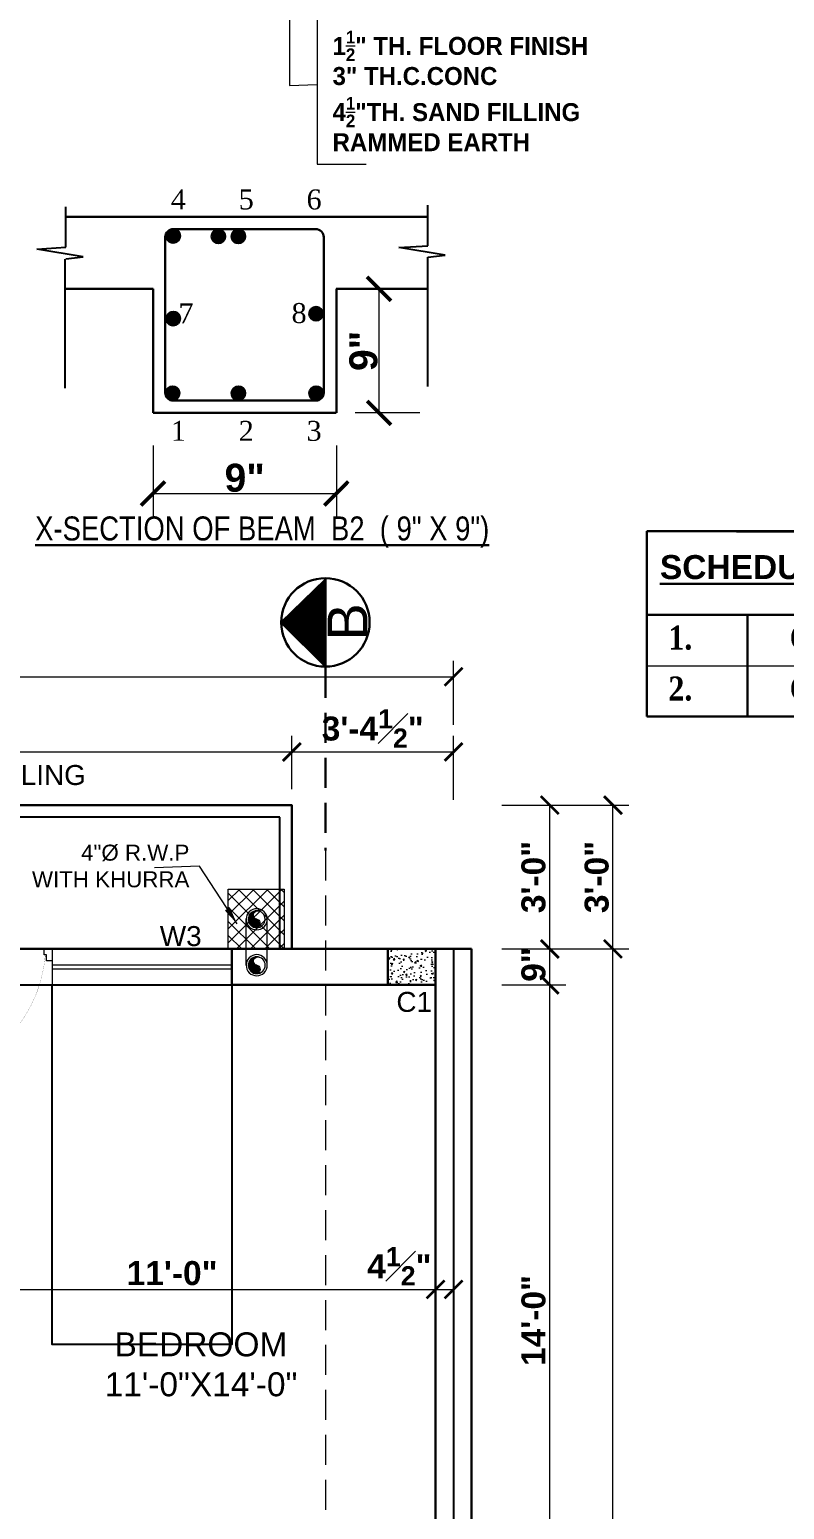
# Model space of a CAD drawing. Header units: feet. Extents: x 12125 to 16886, y -11859 to -10215.
# Drawn here: x 14017.6 to 14206.6, y -11075.2 to -10704.8 of the extents above; entities that cross this region are included whole.
import ezdxf

# ---------------------------------------------------------------- set-up
doc = ezdxf.new("R2010")
doc.units = ezdxf.units.FT
doc.header["$MEASUREMENT"] = 0
doc.header["$PDMODE"] = 2
for name, pattern in [('ACAD_ISO04W100', [30, 24, -3, 0, -3]), ('CENTER2', [1.125, 0.75, -0.125, 0.125, -0.125]), ('DASHED', [0.75, 0.5, -0.25]), ('DASHED2', [0.375, 0.25, -0.125]), ('HIDDEN2', [0.1875, 0.125, -0.0625])]:
    doc.linetypes.add(name, pattern=pattern)
doc.layers.get('0').update_dxf_attribs({"lineweight": 30})
for name, color, linetype in [('0 PL WASTE PIPE', 5, 'Continuous'), ('BLK_1_FLR_1_CHAJJA', 7, 'Continuous'), ('BLK_1_FLR_1_ROOM_2_LIGHT_VENTILATION_2', 7, 'Continuous')]:
    doc.layers.add(name, color=color, linetype=linetype)
doc.layers.add('BLK_1_FLR_1_BLT_UP_AREA', color=25, linetype='Continuous', true_color=0x995f4c, plot=False)
doc.layers.add('BLK_1_FLR_1_REGULAR_ROOM_2', color=1, linetype='Continuous', plot=False)
for name, color, linetype, lineweight in [('center line', 253, 'ACAD_ISO04W100', 5), ('DIM 01', 7, 'Continuous', 9), ('DOOR', 32, 'Continuous', 13), ('DOTTED', 15, 'DASHED', 18), ('HATCH', 9, 'Continuous', 20), ('JOINERY TEXT', 193, 'Continuous', 0), ('PROJECTION', 1, 'DASHED2', 25), ('R.W.P', 7, 'Continuous', 18), ('RAILING', 210, 'Continuous', 25), ('STEEL', 10, 'Continuous', 30), ('TEXT', 7, 'Continuous', 30), ('WALL', 10, 'Continuous', 30), ('WINDOW', 150, 'Continuous', 20)]:
    doc.layers.add(name, color=color, linetype=linetype, lineweight=lineweight)
doc.styles.add('AR. TEXT 01', font='arialbd.ttf')
doc.styles.add('DIM TEXT', font='GOTHIC.TTF', dxfattribs={"height": 5})
doc.styles.get("Standard").update_dxf_attribs({"font": 'ARIALN.TTF'})
doc.styles.add('TEX02', font='GARA.TTF')
doc.dimstyles.new('DIM 50', dxfattribs={"dimtxt": 6, "dimasz": 3, "dimexe": 6, "dimexo": 4, "dimgap": 0.3125, "dimtad": 1, "dimzin": 3, "dimdsep": 46, "dimlunit": 4, "dimtxsty": 'AR. TEXT 01', "dimblk": 'DOT', "dimcen": 0.09, "dimclrd": 256, "dimclre": 256, "dimclrt": 256, "dimazin": 0, "dimtfac": 0.8, "dimtofl": 0, "dimtmove": 1, "dimatfit": 3, "dimfxl": 6, "dimfxlon": 1, "dimfrac": 1, "dimtolj": 1, "dimtzin": 0, "dimlwd": -1, "dimlwe": -1, "dimarcsym": 1})

# ---------------------------------------------------------------- blocks, each defined once
blk = doc.blocks.new('D4')
at = {"const_width": 1.11851519999287}
blk.add_lwpolyline([(-48.39999999734573, 1142.144000003223, 0.38341128429114), (-1083.385599992936, 51.76962119228118, 0.4142135623731)], format="xyb", dxfattribs=at)
for points in [[(-99.99999999417923, 1150.954666669233), (-48.39999999734573, 1150.954666669233), (-48.39999999734573, 1133.333333337214), (0, 1133.333333337214), (0, 1200), (-99.99999999417923, 1200), (-99.99999999417923, 1150.954666669233)], [(-99.99999999417923, 49.04533333076688), (-48.39999999734573, 49.04533333076688), (-48.39999999734573, 66.66666666278616), (0, 66.66666666278616), (0, 0), (-99.99999999417923, 0), (-99.99999999417923, 49.04533333076688)]]:
    blk.add_lwpolyline(points)
blk.add_lwpolyline([(-1083.385599992936, 51.76962119228118), (-58.07999999960884, 51.76962119228118), (-58.07999999960884, 67.47881549099111), (-1083.385599992936, 67.47881549099111)], dxfattribs=at)
blk = doc.blocks.new('ERFE')
at = {"layer": 'HATCH', "ltscale": 10}
h = blk.add_hatch(dxfattribs=at)
h.set_pattern_fill('ANSI31', color=256, angle=-180, style=0)
h.set_pattern_definition([(135, (107445.1191399316, -39098.66876155638), (0.0883883476483184, 0.0883883476483185), [])])
h.paths.add_polyline_path([(80608.22809897782, -78750.92982252117), (80619.29687633963, -78739.86104515937), (80619.29687633963, -78761.99859988294)])
at = {"layer": 'WALL', "color": 3, "ltscale": 15}
for p, q in [((80608.22809897782, -78750.60713404151), (80619.29687633963, -78739.86104515937)), ((80619.29687633963, -78761.99859988294), (80619.29687633963, -78739.86104515937)), ((80608.22809897782, -78750.60713404151), (80619.29687633963, -78761.67591140329))]:
    blk.add_line(p, q, dxfattribs=at)
at = {"layer": 'WALL', "color": 3, "linetype": 'DASHED', "ltscale": 15}
blk.add_line((80619.29687633963, -78761.99859988294), (80619.29687633963, -78807.71996937633), dxfattribs=at)
at = {"layer": 'WALL', "color": 3, "linetype": 'DASHED', "lineweight": 20, "ltscale": 15}
blk.add_line((80619.29687633963, -78807.71996937633), (80619.29687633963, -79458.93725213372), dxfattribs=at)
at = {"layer": 'WALL', "color": 3, "ltscale": 15}
blk.add_circle((80619.29687633963, -78750.60713404151), 11.06877736179012, dxfattribs=at)
at = {"layer": 'TEXT', "insert": (80629.83272487675, -78750.46868058355), "char_height": 10, "width": 27.26902642550526, "attachment_point": 8, "rotation": 90.00000000000001, "style": 'TEX02'}
blk.add_mtext('\\A1;{\\fArial|b0|i0|c0|p34;B}', dxfattribs=at)
blk = doc.blocks.new('_ArchTick')
at = {"color": 0, "linetype": 'ByBlock', "const_width": 0.15}
blk.add_lwpolyline([(-0.5, -0.5), (0.5, 0.5)], dxfattribs=at)
blk = doc.blocks.new('*D58')
at = {"layer": 'Defpoints', "color": 0, "transparency": 16777216}
for p in [(14083.27765535156, -10885.64261283693), (14083.27765535156, -10898.95311382735), (13813.27765535156, -10926.11530041107)]:
    blk.add_point(p, dxfattribs=at)
at = {"layer": 'DIM 01', "transparency": 16777216}
for p, q in [((13813.27765535156, -10897.64261283693), (13813.27765535156, -10881.64261283693)), ((14083.27765535156, -10894.95311382735), (14083.27765535156, -10881.64261283693)), ((13813.27765535156, -10885.64261283693), (14083.27765535156, -10885.64261283693))]:
    blk.add_line(p, q, dxfattribs=at)
at = {"layer": 'DIM 01', "transparency": 16777216, "xscale": 4.5, "yscale": 4.5, "zscale": 4.5, "rotation": 180}
blk.add_blockref('_ArchTick', (13813.27765535156, -10885.64261283693), dxfattribs=at)
at = {"layer": 'DIM 01', "transparency": 16777216, "xscale": 4.5, "yscale": 4.5, "zscale": 4.5}
blk.add_blockref('_ArchTick', (14083.27765535156, -10885.64261283693), dxfattribs=at)
at = {"layer": 'DIM 01', "transparency": 16777216, "insert": (13948.27765535156, -10881.58261283693), "char_height": 6, "attachment_point": 5, "style": 'AR. TEXT 01'}
blk.add_mtext('\\A1;22\'-6"', dxfattribs=at)
blk = doc.blocks.new('*D59')
at = {"layer": 'Defpoints', "color": 0, "transparency": 16777216}
for p in [(14123.77765535156, -10885.64261283693), (14083.27765535156, -10898.95311382735), (14123.77765535156, -10940.43529436594)]:
    blk.add_point(p, dxfattribs=at)
at = {"layer": 'DIM 01', "transparency": 16777216}
for p, q in [((14083.27765535156, -10894.95311382735), (14083.27765535156, -10881.64261283693)), ((14123.77765535156, -10897.64261283693), (14123.77765535156, -10881.64261283693)), ((14083.27765535156, -10885.64261283693), (14123.77765535156, -10885.64261283693))]:
    blk.add_line(p, q, dxfattribs=at)
at = {"layer": 'DIM 01', "transparency": 16777216, "xscale": 4.5, "yscale": 4.5, "zscale": 4.5, "rotation": 180}
blk.add_blockref('_ArchTick', (14083.27765535156, -10885.64261283693), dxfattribs=at)
at = {"layer": 'DIM 01', "transparency": 16777216, "xscale": 4.5, "yscale": 4.5, "zscale": 4.5}
blk.add_blockref('_ArchTick', (14123.77765535156, -10885.64261283693), dxfattribs=at)
at = {"layer": 'DIM 01', "transparency": 16777216, "insert": (14103.52765535156, -10879.77721283693), "char_height": 6, "attachment_point": 5, "style": 'AR. TEXT 01'}
blk.add_mtext('\\A1;3\'-4{\\H0.800000x;\\S1#2;}"', dxfattribs=at)
blk = doc.blocks.new('*D60')
at = {"layer": 'Defpoints', "color": 0, "transparency": 16777216}
for p in [(14123.77765535156, -10866.82605982463), (13856.77765535154, -10877.99265666711), (14123.77765535156, -10999.73208060681)]:
    blk.add_point(p, dxfattribs=at)
at = {"layer": 'DIM 01', "transparency": 16777216}
for p, q in [((13856.77765535154, -10873.99265666711), (13856.77765535154, -10862.82605982463)), ((14123.77765535156, -10878.82605982463), (14123.77765535156, -10862.82605982463)), ((13856.77765535154, -10866.82605982463), (14123.77765535156, -10866.82605982463))]:
    blk.add_line(p, q, dxfattribs=at)
at = {"layer": 'DIM 01', "transparency": 16777216, "xscale": 4.5, "yscale": 4.5, "zscale": 4.5, "rotation": 180}
blk.add_blockref('_ArchTick', (13856.77765535154, -10866.82605982463), dxfattribs=at)
at = {"layer": 'DIM 01', "transparency": 16777216, "xscale": 4.5, "yscale": 4.5, "zscale": 4.5}
blk.add_blockref('_ArchTick', (14123.77765535156, -10866.82605982463), dxfattribs=at)
at = {"layer": 'DIM 01', "transparency": 16777216, "insert": (13990.27765535155, -10862.76605982463), "char_height": 6, "attachment_point": 5, "style": 'AR. TEXT 01'}
blk.add_mtext('\\A1;22\'-3"', dxfattribs=at)
blk = doc.blocks.new('*D74')
at = {"layer": 'Defpoints', "color": 0, "transparency": 16777216}
for p in [(13987.27765535154, -11020.1826573051), (14119.27765535157, -11020.1826573051), (14119.27765535157, -11020.18265730511)]:
    blk.add_point(p, dxfattribs=at)
at = {"layer": 'DIM 01', "transparency": 16777216}
for p, q in [((13987.27765535154, -11016.1826573051), (13987.27765535154, -11016.18265730511)), ((14119.27765535157, -11016.1826573051), (14119.27765535157, -11016.18265730511)), ((13987.27765535154, -11020.18265730511), (14119.27765535157, -11020.18265730511))]:
    blk.add_line(p, q, dxfattribs=at)
at = {"layer": 'DIM 01', "transparency": 16777216, "xscale": 4.5, "yscale": 4.5, "zscale": 4.5, "rotation": 180}
blk.add_blockref('_ArchTick', (13987.27765535154, -11020.18265730511), dxfattribs=at)
at = {"layer": 'DIM 01', "transparency": 16777216, "xscale": 4.5, "yscale": 4.5, "zscale": 4.5}
blk.add_blockref('_ArchTick', (14119.27765535157, -11020.18265730511), dxfattribs=at)
at = {"layer": 'DIM 01', "transparency": 16777216, "insert": (14053.27765535156, -11016.12265730512), "char_height": 6, "attachment_point": 5, "style": 'AR. TEXT 01'}
blk.add_mtext('\\A1;11\'-0"', dxfattribs=at)
blk = doc.blocks.new('*D75')
at = {"layer": 'Defpoints', "color": 0, "transparency": 16777216}
for p in [(14123.77765535156, -11015.32968762595), (14119.27765535157, -11020.1826573051), (14123.77765535156, -11020.18265730511)]:
    blk.add_point(p, dxfattribs=at)
at = {"layer": 'DIM 01', "transparency": 16777216}
for p, q in [((14119.27765535157, -11016.1826573051), (14119.27765535157, -11016.18265730511)), ((14119.27765535157, -11020.18265730511), (14123.77765535156, -11020.18265730511)), ((14123.77765535156, -11019.32968762595), (14123.77765535156, -11024.18265730511))]:
    blk.add_line(p, q, dxfattribs=at)
at = {"layer": 'DIM 01', "transparency": 16777216, "xscale": 4.5, "yscale": 4.5, "zscale": 4.5, "rotation": 180}
blk.add_blockref('_ArchTick', (14119.27765535157, -11020.18265730511), dxfattribs=at)
at = {"layer": 'DIM 01', "transparency": 16777216, "xscale": 4.5, "yscale": 4.5, "zscale": 4.5}
blk.add_blockref('_ArchTick', (14123.77765535156, -11020.18265730511), dxfattribs=at)
at = {"layer": 'DIM 01', "transparency": 16777216, "insert": (14110.18944701424, -11014.36825730512), "char_height": 6, "attachment_point": 5, "style": 'AR. TEXT 01'}
blk.add_mtext('\\A1;4{\\H0.800000x;\\S1#2;}"', dxfattribs=at)
blk = doc.blocks.new('*D143')
at = {"layer": 'Defpoints', "color": 0, "transparency": 16777216}
for p in [(14109.13294655812, -10943.95311382775), (14147.86980610652, -10943.95311382775), (14119.27765535157, -11111.95311382744)]:
    blk.add_point(p, dxfattribs=at)
at = {"layer": 'DIM 01', "transparency": 16777216}
for p, q in [((14135.86980610652, -10943.95311382775), (14151.86980610652, -10943.95311382775)), ((14147.86980610652, -11111.95311382744), (14147.86980610652, -10943.95311382775)), ((14135.86980610652, -11111.95311382744), (14151.86980610652, -11111.95311382744))]:
    blk.add_line(p, q, dxfattribs=at)
at = {"layer": 'DIM 01', "transparency": 16777216, "xscale": 4.5, "yscale": 4.5, "zscale": 4.5}
for p, rotation in [((14147.86980610652, -10943.95311382775), 90), ((14147.86980610652, -11111.95311382744), 270)]:
    blk.add_blockref('_ArchTick', p, dxfattribs=dict(at, rotation=rotation))
at = {"layer": 'DIM 01', "transparency": 16777216, "insert": (14143.80980610652, -11027.9531138276), "char_height": 6, "attachment_point": 5, "rotation": 90, "style": 'AR. TEXT 01'}
blk.add_mtext('\\A1;14\'-0"', dxfattribs=at)
blk = doc.blocks.new('*D144')
at = {"layer": 'Defpoints', "color": 0, "transparency": 16777216}
for p in [(14109.39924242212, -10934.95311382775), (14147.86980610664, -10934.95311382775), (14109.13294655812, -10943.95311382775)]:
    blk.add_point(p, dxfattribs=at)
at = {"layer": 'DIM 01', "transparency": 16777216}
for p, q in [((14135.86980610664, -10934.95311382775), (14151.86980610664, -10934.95311382775)), ((14147.86980610664, -10943.95311382775), (14147.86980610664, -10934.95311382775)), ((14135.86980610664, -10943.95311382775), (14151.86980610664, -10943.95311382775))]:
    blk.add_line(p, q, dxfattribs=at)
at = {"layer": 'DIM 01', "transparency": 16777216, "xscale": 4.5, "yscale": 4.5, "zscale": 4.5}
for p, rotation in [((14147.86980610664, -10934.95311382775), 90), ((14147.86980610664, -10943.95311382775), 270)]:
    blk.add_blockref('_ArchTick', p, dxfattribs=dict(at, rotation=rotation))
at = {"layer": 'DIM 01', "transparency": 16777216, "insert": (14143.80380610641, -10938.85195263536), "char_height": 6, "attachment_point": 5, "rotation": 90, "style": 'AR. TEXT 01'}
blk.add_mtext('\\A1;9"', dxfattribs=at)
blk = doc.blocks.new('*D145')
at = {"layer": 'Defpoints', "color": 0, "transparency": 16777216}
for p in [(14083.27765535156, -10898.95311382736), (14147.8698061067, -10898.95311382736), (14109.39924242212, -10934.95311382775)]:
    blk.add_point(p, dxfattribs=at)
at = {"layer": 'DIM 01', "transparency": 16777216}
for p, q in [((14135.8698061067, -10898.95311382736), (14151.8698061067, -10898.95311382736)), ((14147.8698061067, -10934.95311382775), (14147.8698061067, -10898.95311382736)), ((14135.8698061067, -10934.95311382775), (14151.8698061067, -10934.95311382775))]:
    blk.add_line(p, q, dxfattribs=at)
at = {"layer": 'DIM 01', "transparency": 16777216, "xscale": 4.5, "yscale": 4.5, "zscale": 4.5}
for p, rotation in [((14147.8698061067, -10898.95311382736), 90), ((14147.8698061067, -10934.95311382775), 270)]:
    blk.add_blockref('_ArchTick', p, dxfattribs=dict(at, rotation=rotation))
at = {"layer": 'DIM 01', "transparency": 16777216, "insert": (14143.8098061067, -10916.95311382756), "char_height": 6, "attachment_point": 5, "rotation": 90, "style": 'AR. TEXT 01'}
blk.add_mtext('\\A1;3\'-0"', dxfattribs=at)
blk = doc.blocks.new('*D146')
at = {"layer": 'Defpoints', "color": 0, "transparency": 16777216}
for p in [(14111.49684385872, -10934.95311382776), (14163.70377904877, -10934.95311382776), (14119.27765535156, -11540.95311382738)]:
    blk.add_point(p, dxfattribs=at)
at = {"layer": 'DIM 01', "transparency": 16777216}
for p, q in [((14151.70377904877, -10934.95311382776), (14167.70377904877, -10934.95311382776)), ((14163.70377904877, -11540.95311382738), (14163.70377904877, -10934.95311382776)), ((14151.70377904877, -11540.95311382738), (14167.70377904877, -11540.95311382738))]:
    blk.add_line(p, q, dxfattribs=at)
at = {"layer": 'DIM 01', "transparency": 16777216, "xscale": 4.5, "yscale": 4.5, "zscale": 4.5}
for p, rotation in [((14163.70377904877, -10934.95311382776), 90), ((14163.70377904877, -11540.95311382738), 270)]:
    blk.add_blockref('_ArchTick', p, dxfattribs=dict(at, rotation=rotation))
at = {"layer": 'DIM 01', "transparency": 16777216, "insert": (14159.64377904877, -11237.95311382757), "char_height": 6, "attachment_point": 5, "rotation": 90, "style": 'AR. TEXT 01'}
blk.add_mtext('\\A1;50\'-6"', dxfattribs=at)
blk = doc.blocks.new('*D148')
at = {"layer": 'Defpoints', "color": 0, "transparency": 16777216}
for p in [(14099.11162829468, -10898.95311382737), (14163.70377904955, -10898.95311382737), (14127.33081680184, -10934.95311382776)]:
    blk.add_point(p, dxfattribs=at)
at = {"layer": 'DIM 01', "transparency": 16777216}
for p, q in [((14151.70377904955, -10898.95311382737), (14167.70377904955, -10898.95311382737)), ((14163.70377904955, -10934.95311382776), (14163.70377904955, -10898.95311382737)), ((14151.70377904955, -10934.95311382776), (14167.70377904955, -10934.95311382776))]:
    blk.add_line(p, q, dxfattribs=at)
at = {"layer": 'DIM 01', "transparency": 16777216, "xscale": 4.5, "yscale": 4.5, "zscale": 4.5}
for p, rotation in [((14163.70377904955, -10898.95311382737), 90), ((14163.70377904955, -10934.95311382776), 270)]:
    blk.add_blockref('_ArchTick', p, dxfattribs=dict(at, rotation=rotation))
at = {"layer": 'DIM 01', "transparency": 16777216, "insert": (14159.64377904955, -10916.95311382756), "char_height": 6, "attachment_point": 5, "rotation": 90, "style": 'AR. TEXT 01'}
blk.add_mtext('\\A1;3\'-0"', dxfattribs=at)
blk = doc.blocks.new('*D330')
at = {"layer": 'Defpoints', "color": 0, "transparency": 16777216}
for p in [(14094.41547259506, -10799.1654980519), (14048.51034882887, -10800.66755791162), (14094.41547259506, -10820.94657212)]:
    blk.add_point(p, dxfattribs=at)
at = {"layer": 'DIM 01', "transparency": 16777216}
for p, q in [((14048.51034882887, -10808.94657212), (14048.51034882887, -10826.94657212)), ((14094.41547259506, -10808.94657212), (14094.41547259506, -10826.94657212)), ((14048.51034882887, -10820.94657212), (14094.41547259506, -10820.94657212))]:
    blk.add_line(p, q, dxfattribs=at)
at = {"layer": 'DIM 01', "transparency": 16777216, "xscale": 6, "yscale": 6, "zscale": 6, "rotation": 180}
blk.add_blockref('_ArchTick', (14048.51034882887, -10820.94657212), dxfattribs=at)
at = {"layer": 'DIM 01', "transparency": 16777216, "xscale": 6, "yscale": 6, "zscale": 6}
blk.add_blockref('_ArchTick', (14094.41547259506, -10820.94657212), dxfattribs=at)
at = {"layer": 'DIM 01', "transparency": 16777216, "insert": (14071.46291071197, -10817.05707212), "char_height": 7, "attachment_point": 5, "style": 'AR. TEXT 01'}
blk.add_mtext('\\A1;9"', dxfattribs=at)
blk = doc.blocks.new('*D331')
at = {"layer": 'Defpoints', "color": 0, "transparency": 16777216}
for p in [(14105.11687809887, -10769.74416670125), (14105.82670454607, -10769.74416670125), (14119.32448955445, -10800.78467029391)]:
    blk.add_point(p, dxfattribs=at)
at = {"layer": 'DIM 01', "transparency": 16777216}
for p, q in [((14101.82670454607, -10769.74416670125), (14099.11687809887, -10769.74416670125)), ((14105.11687809887, -10800.78467029391), (14105.11687809887, -10769.74416670125)), ((14115.32448955445, -10800.78467029391), (14099.11687809887, -10800.78467029391))]:
    blk.add_line(p, q, dxfattribs=at)
at = {"layer": 'DIM 01', "transparency": 16777216, "xscale": 6, "yscale": 6, "zscale": 6}
for p, rotation in [((14105.11687809887, -10769.74416670125), 90), ((14105.11687809887, -10800.78467029391), 270)]:
    blk.add_blockref('_ArchTick', p, dxfattribs=dict(at, rotation=rotation))
at = {"layer": 'DIM 01', "transparency": 16777216, "insert": (14101.22737809887, -10785.26441849758), "char_height": 7, "attachment_point": 5, "rotation": 90, "style": 'AR. TEXT 01'}
blk.add_mtext('\\A1;9"', dxfattribs=at)
blk = doc.blocks.new('erfr')
at = {"layer": 'HATCH', "ltscale": 5}
h = blk.add_hatch(dxfattribs=at)
h.set_pattern_fill('AR-CONC', color=256, scale=0.5)
h.set_pattern_definition([(50, (-129.5326139105891, 557.8983111374251), (3.586300913003767, -0.3137606749129755), [0.375, -4.125]), (355, (-129.5326139105891, 557.8983111374251), (-0.6937566680650002, 3.760960668500056), [0.3, -3.299999999999998]), (100.45144446, (-129.2337555055892, 557.8721644174254), (2.89254423363556, 3.447199954843146), [0.3187009599999996, -3.505710559999997]), (46.18419999999998, (-129.5326139105891, 558.8983111374251), (5.33620665335786, -0.8275964039653825), [0.5624999999999993, -6.187499999999995]), (96.63563549, (-129.0879301855891, 558.8293446024255), (4.673309728371141, 4.870593003872752), [0.47805171, -5.258568799999999]), (351.1841639899997, (-129.5326139105891, 558.8983111374251), (4.673309725273866, 4.87059300134995), [0.45, -4.950000004999997]), (21, (-129.0326139105891, 558.6483111374255), (2.984535260592307, -2.013094453326694), [0.375, -4.125]), (326.0000000000001, (-129.0326139105891, 558.6483111374255), (1.216576659607909, 3.625750225234265), [0.3, -3.299999999999998]), (71.45144473999999, (-128.783902640589, 558.4805532674255), (4.201111883649856, 1.612655764031769), [0.31870095, -3.505710559999998]), (37.5, (-129.5326139105891, 557.8983111374251), (0.0607992765864533, 1.664469269156557), [0, -3.259999999999998, 0, -3.35, 0, -3.3125]), (7.499999999999999, (-129.5326139105891, 557.8983111374251), (1.315347687210743, 1.972058559411801), [0, -1.909999999999999, 0, -3.185, 0, -1.262499999999999]), (327.5, (-130.6476139105891, 557.8983111374251), (2.669112180862045, -0.1127743586718988), [0, -1.25, 0, -3.9, 0, -5.174999999999998]), (317.5, (-131.1476139105891, 557.8983111374251), (2.915930846711931, 0.5005249116615886), [0, -1.625, 0, -2.589999999999998, 0, -3.674999999999998])])
h.paths.add_polyline_path([(74703.77228014804, -75000.12003443622), (74715.77228014804, -75000.12003443622), (74715.77228014807, -74991.12003443622), (74703.77228014807, -74991.12003443622)])
at = {"layer": 'WALL', "color": 6, "ltscale": 5}
blk.add_lwpolyline([(74703.77228014807, -74991.12003443622), (74715.77228014807, -74991.12003443622), (74715.77228014804, -75000.12003443622), (74703.77228014804, -75000.12003443622)], close=True, dxfattribs=at)
blk = doc.blocks.new('_Dot')
at = {"color": 0, "linetype": 'ByBlock', "lineweight": -2}
blk.add_line((-0.5, 0), (-1, 0), dxfattribs=at)
at = {"color": 0, "linetype": 'ByBlock', "const_width": 0.5}
blk.add_lwpolyline([(-0.25, 0, 1), (0.25, 0, 1)], format="xyb", close=True, dxfattribs=at)
blk = doc.blocks.new('RETEU')
at = {"layer": 'R.W.P'}
h = blk.add_hatch(color=7, dxfattribs=at)
edge = h.paths.add_edge_path()
edge.add_ellipse((-37076.90065375516, -119553.1669227566), major_axis=(1.494147372830071, 1.494147372830071), ratio=0.9999999999971358, start_angle=35.6182046845361, end_angle=125.618203281105)
edge.add_ellipse((-37076.90065375516, -119553.1669227566), major_axis=(1.494147372827425, 1.494147372827423), ratio=0.9999999999948398, start_angle=125.618203281105, end_angle=215.6182018617833)
edge.add_ellipse((-37077.13122894867, -119554.1996719022), major_axis=(0.7482431835796156, 0.7482431835796152), ratio=0.9999999999816468, start_angle=218.8220523718934, end_angle=392.4143515007202)
edge.add_ellipse((-37076.67007856617, -119552.1341736046), major_axis=(-0.7482431836025633, 0.7482431836025631), ratio=0.9999999999430152, start_angle=-51.17794228077861, end_angle=122.41435150089211, ccw=False)
at = {"layer": 'R.W.P', "color": 7, "extrusion": (0, 0, -1)}
for centre, major_axis, ratio, start_param, end_param in [((-37076.90065375516, -119553.1669227566), (1.867684216040424, 1.867684216040424), 0.99999999999517, 3.926990816989658, 10.21017612416924), ((-37076.90065375516, -119553.1669227566), (-1.494147372831555, 1.494147372831555), 0.9999999999934599, 5.497787143778867, 11.78097245095845), ((-37077.13122894865, -119554.1996719022), (-0.7482431836144129, 0.7482431836144129), 0.9999999999042399, 1.005059168248902, 4.258487346123779)]:
    blk.add_ellipse(centre, major_axis=major_axis, ratio=ratio, start_param=start_param, end_param=end_param, dxfattribs=at)
at = {"layer": 'R.W.P', "color": 7, "extrusion": (0, 0, -0.9999999999999998)}
blk.add_ellipse((-37076.67007856616, -119552.1341736046), major_axis=(0.7482431836246272, 0.7482431836246272), ratio=0.99999999987498, start_param=2.575855494946888, end_param=5.829283672833697, dxfattribs=at)
blk = doc.blocks.new('A$Ce53903a1')
at = {"layer": 'HATCH', "color": 7}
for p, q in [((-8.64753747e-06, 12.72841185845391), (133.5120121633699, 12.72841185845391)), ((-8.64753747e-06, 12.72841185845391), (133.5120121633699, 12.72841185845391)), ((-8.64753747e-06, -6.09914605e-06), (133.5120121633699, -6.09914605e-06))]:
    blk.add_line(p, q, dxfattribs=at)
at = {"layer": 'WALL', "color": 7, "linetype": 'Continuous', "lineweight": 30}
for p, q in [((-8.64753747e-06, 46.42736165714267), (-8.6475593e-06, -6.09914605e-06)), ((-8.64753747e-06, 46.42736165714267), (133.5120121633699, 46.42736165714267)), ((133.5120121633699, 46.42736165714267), (133.5120121633699, -6.09914605e-06)), ((-8.64752838e-06, 25.45682981624305), (133.5120121633699, 25.45682981624305)), ((25.2003044366902, 25.45682981624305), (25.2003044366902, -6.09914605e-06)), ((66.38012345304924, 25.45682981624305), (66.38012345304924, -6.09914605e-06)), ((-8.64753747e-06, -6.09914605e-06), (133.5120121633699, -6.09914605e-06))]:
    blk.add_line(p, q, dxfattribs=at)
at = {"layer": 'WALL', "color": 1, "linetype": 'Continuous', "lineweight": 35}
blk.add_line((22.43774398144887, 46.42736165714267), (121.3058188388713, 46.42736165714267), dxfattribs=at)
at = {"layer": 'TEXT', "char_height": 6.00494928592004, "attachment_point": 1, "style": 'TEX02'}
for s, insert, width in [('{\\fArial|b1|i0|c0|p34;\\LSCHEDULE OF COLUMNS }', (3.286019353861779, 40.42879959855418), 117.2718339374008), ('{\\fGaramond|b1|i0|c0|p18;C1 }', (35.77677982359091, 22.76377429235436), 10.13349377438896), ('{\\fGaramond|b1|i0|c0|p18;C2 }', (35.77677982359091, 10.03535633455431), 10.13349377438896)]:
    blk.add_mtext(s, dxfattribs=dict(at, insert=insert, width=width))
at = {"layer": 'TEXT', "lineweight": 30, "char_height": 6.00494928592004, "width": 10.13349377438896, "attachment_point": 1, "style": 'TEX02'}
for s, insert in [('{\\fGaramond|b1|i0|c0|p18;1.}', (5.417738320440547, 22.76377429235436)), ('{\\fGaramond|b1|i0|c0|p18;2.}', (5.417738320440547, 10.03535633455431))]:
    blk.add_mtext(s, dxfattribs=dict(at, insert=insert))
at = {"layer": 'TEXT', "color": 0, "char_height": 6.0049, "width": 63.61659684995538, "attachment_point": 1, "style": 'TEX02'}
for s, insert in [('1\'-0\'\'X 9"', (83.23277498659809, 22.6515019348426)), ('9\'\'X 9"', (83.23277498659809, 9.923083977042552))]:
    blk.add_mtext(s, dxfattribs=dict(at, insert=insert))

msp = doc.modelspace()

# ---------------------------------------------------------------- hatches: boundary and pattern name
at = {"layer": 'HATCH'}
h = msp.add_hatch(dxfattribs=at)
h.set_pattern_fill('ANSI37', color=256, scale=20, angle=-90.00000000000001, style=0)
h.set_pattern_definition([(-45, (-9586.196648446783, 48731.37750324903), (1.767766952966369, 1.767766952966368), []), (45, (-9586.196648446783, 48731.37750324903), (-1.767766952966368, 1.767766952966369), [])])
edge = h.paths.add_edge_path(flags=16)
edge.add_ellipse((14075.68300910739, -10928.39114079767), major_axis=(0.7482431836542678, 0.7482431836542678), ratio=0.9999999998055187, start_angle=51.17794786431927, end_angle=63.99335204073692)
edge.add_ellipse((14075.9135843009, -10929.42388994325), major_axis=(1.494147372839506, 1.494147372824954), ratio=0.9999999999902603, start_angle=54.38179825559848, end_angle=60.78949903461432, ccw=False)
h.paths.add_polyline_path([(14081.35856191773, -10934.95311382713), (14081.35856191773, -10919.95311382712), (14067.35856191773, -10919.95311382713), (14067.35856191773, -10934.95311382713)])
at = {"layer": 'STEEL'}
h = msp.add_hatch(dxfattribs=at)
h.set_pattern_fill('ANSI31', color=256, scale=0.0187067232, style=0)
h.set_pattern_definition([(-44.99999999999996, (-40041.02524316031, -37734.58468837092), (-0.0016534563535632, -0.0016534563535632), [])])
h.paths.add_polyline_path([(14055.28565666801, -10756.49726662496, -1), (14051.84879772435, -10756.49726662496, -1)])
for points in [[(14051.84879772435, -10756.49726662496, -1), (14055.28565666801, -10756.49726662496, -1)], [(14063.14539191134, -10756.60181715817, -1), (14066.58225085502, -10756.60181715817, -1)], [(14068.16039570249, -10756.60181715817, -1), (14071.59725464614, -10756.60181715817, -1)], [(14087.63459002033, -10775.95916417918, -1), (14091.07144896401, -10775.95916417918, -1)], [(14051.84879772435, -10777.18411603128, -1), (14055.28565666801, -10777.18411603128, -1)], [(14051.66850394331, -10795.87225677652, -1), (14055.10536288698, -10795.87225677652, -1)], [(14068.16039570249, -10795.87225677652, -1), (14071.59725464614, -10795.87225677652, -1)], [(14087.63459002033, -10795.87225677652, -1), (14091.07144896401, -10795.87225677652, -1)]]:
    msp.add_hatch(color=256, dxfattribs=at).paths.add_polyline_path(points)
h = msp.add_hatch(dxfattribs=at)
h.set_pattern_fill('ANSI31', color=256, scale=0.0187067232, style=0)
h.set_pattern_definition([(-44.99999999999996, (-40024.71364518223, -37734.68923890402), (-0.0016534563535632, -0.0016534563535632), [])])
h.paths.add_polyline_path([(14071.59725464614, -10756.60181715817, -1), (14068.16039570249, -10756.60181715817, -1)])
h = msp.add_hatch(dxfattribs=at)
h.set_pattern_fill('ANSI31', color=256, scale=0.0187067232, style=0)
h.set_pattern_definition([(-44.99999999999996, (-40041.02524316031, -37755.27153777723), (-0.0016534563535632, -0.0016534563535632), [])])
h.paths.add_polyline_path([(14055.28565666801, -10777.18411603128, -1), (14051.84879772435, -10777.18411603128, -1)])
h = msp.add_hatch(dxfattribs=at)
h.set_pattern_fill('ANSI31', color=256, scale=0.0187067232, style=0)
h.set_pattern_definition([(-44.99999999999996, (-40041.20553694144, -37773.95967852242), (-0.0016534563535632, -0.0016534563535632), [])])
h.paths.add_polyline_path([(14055.10536288698, -10795.87225677652, -1), (14051.66850394331, -10795.87225677652, -1)])
h = msp.add_hatch(dxfattribs=at)
h.set_pattern_fill('ANSI31', color=256, scale=0.0187067232, style=0)
h.set_pattern_definition([(-44.99999999999996, (-40024.71364518223, -37773.95967852242), (-0.0016534563535632, -0.0016534563535632), [])])
h.paths.add_polyline_path([(14071.59725464614, -10795.87225677652, -1), (14068.16039570249, -10795.87225677652, -1)])
h = msp.add_hatch(dxfattribs=at)
h.set_pattern_fill('ANSI31', color=256, scale=0.0187067232, style=0)
h.set_pattern_definition([(-44.99999999999996, (-40005.23945086441, -37773.95967852242), (-0.0016534563535632, -0.0016534563535632), [])])
h.paths.add_polyline_path([(14091.07144896401, -10795.87225677652, -1), (14087.63459002033, -10795.87225677652, -1)])

# ---------------------------------------------------------------- linework, layer by layer
at = {"layer": 'BLK_1_FLR_1_BLT_UP_AREA', "color": 25}
msp.add_lwpolyline([(13772.77765535156, -10934.95311382737), (14123.77765535156, -10934.95311382737), (14123.77765535156, -11540.95311382738), (13772.77765535156, -11540.95311382738), (13772.77765535156, -10934.95311382737)], dxfattribs=at)
at = {"layer": 'BLK_1_FLR_1_CHAJJA'}
msp.add_lwpolyline([(13813.27765535156, -10898.95311382737), (14083.27765535156, -10898.95311382737), (14083.27765535156, -10934.95311382756), (13813.27765535156, -10934.95311382756)], close=True, dxfattribs=at)
at = {"layer": 'BLK_1_FLR_1_REGULAR_ROOM_2', "color": 1}
msp.add_lwpolyline([(13987.27765535157, -10943.95311382193), (14119.27765535156, -10943.95311382193), (14119.27765535156, -11111.95311382747), (13987.27765535157, -11111.95311382747)], close=True, dxfattribs=at)
at = {"layer": 'BLK_1_FLR_1_ROOM_2_LIGHT_VENTILATION_2', "color": 114, "true_color": 0x139b48}
msp.add_lwpolyline([(14023.27765535157, -10943.95311382738), (14068.27765535157, -10943.95311382738), (14068.27765535157, -11033.95311382738), (14023.27765535157, -11033.95311382738)], close=True, dxfattribs=at)
at = {"layer": 'center line'}
msp.add_line((14123.77765535156, -11558.95311382735), (14123.77765535156, -10934.95311382737), dxfattribs=at)
at = {"layer": 'DIM 01'}
for p, q in [((14071.83103085974, -10939.03621133855), (14071.83103085974, -10927.33162824816)), ((14077.11359803438, -10939.03621133855), (14077.11359803438, -10927.20343953335))]:
    msp.add_line(p, q, dxfattribs=at)
msp.add_lwpolyline([(14100.13641364242, -10699.20684011191), (14089.62881706786, -10699.20684011191), (14089.62881706786, -10738.53619714193), (14101.90706614935, -10738.53619714193)], dxfattribs=at)
msp.add_lwpolyline([(14067.35856191773, -10919.95311382713), (14081.35856191773, -10919.95311382713), (14081.35856191773, -10934.95311382713), (14067.35856191773, -10934.95311382713)], close=True, dxfattribs=at)
at = {"layer": 'DOTTED', "ltscale": 10}
for p, q in [((13853.77765535154, -10898.95311382737), (14083.27765535156, -10898.95311382737)), ((14083.27765535156, -10898.95311382737), (14083.27765535156, -10934.95311382772))]:
    msp.add_line(p, q, dxfattribs=at)
at = {"layer": 'PROJECTION', "linetype": 'Continuous', "lineweight": 30}
for p, q in [((14026.50163314, -10751.71067949475), (14117.31331454987, -10751.71067949475)), ((14048.51034882887, -10769.74416670125), (14026.50163314, -10769.74416670125)), ((14048.51034882887, -10800.78467029391), (14048.51034882887, -10769.74416670125)), ((14094.34009454225, -10769.74416670125), (14117.31331454987, -10769.74416670125)), ((14094.41547259506, -10800.78467029391), (14094.41547259506, -10769.74416670125))]:
    msp.add_line(p, q, dxfattribs=at)
at = {"layer": 'PROJECTION', "linetype": 'Continuous'}
for p, q in [((14026.68192692104, -10759.29937620636), (14026.68192692104, -10749.18478792428)), ((14117.31331454987, -10758.92893180306), (14117.31331454987, -10748.81434352115)), ((14019.43412180069, -10759.78102341937), (14026.68192692104, -10759.29937620636)), ((14110.07953947205, -10759.41057901635), (14117.31331454987, -10758.92893180306)), ((14121.65357959652, -10761.33716627167), (14110.07953947205, -10759.41057901635)), ((14031.02219196768, -10761.70761067476), (14019.43412180069, -10759.78102341937)), ((14026.50163314, -10794.63482317953), (14026.50163314, -10762.29380842126)), ((14026.68192692104, -10762.18925788817), (14031.02219196768, -10761.70761067476)), ((14117.31331454987, -10761.81881348496), (14121.65357959652, -10761.33716627167)), ((14117.31331454987, -10794.15982824341), (14117.31331454987, -10761.81881348496))]:
    msp.add_line(p, q, dxfattribs=at)
at = {"layer": 'PROJECTION', "linetype": 'Continuous', "lineweight": 30}
msp.add_lwpolyline([(14048.51034882887, -10800.78467029391), (14094.34009454225, -10800.78467029391)], dxfattribs=at)
at = {"layer": 'RAILING', "ltscale": 10}
for p, q in [((14083.27765535156, -10898.95311382737), (13853.77765535154, -10898.95311382737)), ((14083.27765535156, -10934.95311382756), (14083.27765535156, -10898.95311382737)), ((14080.27765535156, -10901.95311382737), (13856.77765535154, -10901.95311382737)), ((14080.27765535156, -10934.95311382756), (14080.27765535156, -10901.95311382737))]:
    msp.add_line(p, q, dxfattribs=at)
at = {"layer": 'STEEL'}
msp.add_lwpolyline([(14053.5942583016, -10797.71630002113), (14089.25618506959, -10797.71630002113, 0.4142135623731), (14091.27172426956, -10795.70076082122), (14091.27172426956, -10756.79458896755, 0.4142135623731), (14089.25618506959, -10754.77904976757), (14053.5942583016, -10754.77904976757, 0.4142135623731), (14051.57871910157, -10756.79458896755), (14051.57871910157, -10795.70076082122, 0.4142135623731)], format="xyb", close=True, dxfattribs=at)
for centre in [(14053.56722719621, -10756.49726662496), (14064.8638213832, -10756.60181715817), (14069.87882517434, -10756.60181715817), (14089.35301949219, -10775.95916417918), (14053.56722719621, -10777.18411603128), (14053.38693341517, -10795.87225677652), (14069.87882517434, -10795.87225677652), (14089.35301949219, -10795.87225677652)]:
    msp.add_circle(centre, 1.718429471833764, dxfattribs=at)
at = {"layer": 'WALL', "ltscale": 5}
for p, q in [((14068.27765535154, -10934.9531138277), (14128.27765535156, -10934.95311382777)), ((14068.27765535156, -10934.95311382769), (14068.27765535154, -10943.9531138277)), ((14119.27765535159, -10943.95311382776), (14068.27765535153, -10943.9531138277))]:
    msp.add_line(p, q, dxfattribs=at)
at = {"layer": 'WALL', "ltscale": 10}
for p, q in [((14128.27765535156, -11558.95311382735), (14128.27765535156, -10934.95311382737)), ((14119.27765535156, -10943.95311382776), (14119.27765535157, -11135.95311382745))]:
    msp.add_line(p, q, dxfattribs=at)
at = {"layer": 'WINDOW', "ltscale": 10}
for p, q in [((14023.27765535154, -10934.95311382767), (14023.27765535154, -10943.95311382773)), ((14023.27765535154, -10934.95311382767), (14068.27765535156, -10934.95311382751)), ((14023.27765535154, -10938.95311382767), (14068.27765535156, -10938.95311382751)), ((14023.27765535154, -10939.95311382767), (14068.27765535156, -10939.95311382751)), ((14023.27765535154, -10943.95311382773), (14068.27765535153, -10943.9531138277))]:
    msp.add_line(p, q, dxfattribs=at)

# ---------------------------------------------------------------- block references
msp.add_blockref('A$Ce53903a1', (14172.16984932183, -10876.80051497499))
at = {"layer": '0 PL WASTE PIPE', "color": 4, "linetype": 'CENTER2', "lineweight": 0, "ltscale": 5}
msp.add_blockref('ERFE', (-66527.6178532258, 67897.38801829913), dxfattribs=at)
at = {"layer": 'DIM 01'}
msp.add_blockref('RETEU', (51151.37296820218, 108614.1411839061), dxfattribs=at)
at = {"layer": 'DOOR', "xscale": -0.02999999999999, "yscale": 0.02999999999999, "zscale": 0.02999999999999, "rotation": 269.9999999996664}
msp.add_blockref('D4', (13987.27765535154, -10934.95311382746), dxfattribs=at)
at = {"layer": 'R.W.P'}
msp.add_blockref('RETEU', (51151.36610358176, 108625.6447023556), dxfattribs=at)
at = {"layer": 'WALL'}
msp.add_blockref('erfr', (-60596.48532364095, 64056.16692060847), dxfattribs=at)

# ---------------------------------------------------------------- texts
at = {"layer": 'DIM 01', "insert": (14093.46490065067, -10705.15418804478), "char_height": 4.5, "width": 132.1449334470198, "attachment_point": 1}
msp.add_mtext('\\A1;{\\fCentury Gothic|b1|i0|c0|p34;1\\H0.7x;\\S1/2;\\H1.4286x;" TH. FLOOR FINISH\\P3" TH.C.CONC\\P4\\H0.7x;\\S1/2;\\H1.4286x;"TH. SAND FILLING\\PRAMMED EARTH}', dxfattribs=at)
at = {"layer": 'JOINERY TEXT', "insert": (14050.19862021282, -10929.233144451), "char_height": 5, "width": 9.823400606668926, "attachment_point": 1}
msp.add_mtext('{\\fArial|b0|i0|c0|p34;W3}', dxfattribs=at)
at = {"layer": 'JOINERY TEXT', "color": 6, "insert": (14109.45425474489, -10945.70469650819), "char_height": 5, "width": 9.823400606668926, "attachment_point": 1}
msp.add_mtext('{\\fArial|b0|i0|c0|p34;C1}', dxfattribs=at)
at = {"layer": 'PROJECTION', "linetype": 'Continuous', "char_height": 5, "attachment_point": 7}
for s, insert, width in [('{\\fTimes New Roman|b0|i0|c0|p18;4       5       6}', (14052.97236170845, -10749.92802852835), 45.62663971022436), ('{\\fTimes New Roman|b0|i0|c0|p18;7}', (14054.878148335, -10778.37870031028), 2.99531486446358), ('{\\fTimes New Roman|b0|i0|c0|p18;8}', (14083.19319980922, -10778.37870031028), 2.99531486446358), ('{\\fTimes New Roman|b0|i0|c0|p18;1       2       3 }', (14052.97236170845, -10807.85157196831), 45.62663971022447)]:
    msp.add_mtext(s, dxfattribs=dict(at, insert=insert, width=width))
at = {"layer": 'TEXT', "ltscale": 35, "insert": (14018.99038761243, -10826.70828741404), "char_height": 6, "width": 335.8911111111111, "attachment_point": 1}
msp.add_mtext('{\\LX-SECTION OF BEAM  B2  ( 9" X 9")}', dxfattribs=at)
at = {"layer": 'TEXT', "insert": (13969.19183203319, -10880.58107850576), "char_height": 5, "width": 65.18975914390468, "attachment_point": 1}
msp.add_mtext('{\\fArial|b0|i0|c0|p34;3\'-6" HIGH \\PPARAPET/RAILING}', dxfattribs=at)
at = {"layer": 'TEXT', "linetype": 'HIDDEN2', "insert": (14057.60742421233, -10908.85192823811), "char_height": 4, "width": 50.39691254184609, "attachment_point": 3}
msp.add_mtext('\\A1;{\\fArial|b0|i0|c0|p34;4"Ø R.W.P\\PWITH KHURRA}', dxfattribs=at)
at = {"layer": 'TEXT', "insert": (14014.01968540622, -11030.91993231749), "char_height": 6, "width": 91.70489925128277, "attachment_point": 1, "style": 'TEX02'}
msp.add_mtext('\\A1;\\pi24.82175;{\\fArial|b0|i0|c0|p34;BEDROOM\\P\\pi22.35791;11\'-0"X14\'-0"}', dxfattribs=at)

# ---------------------------------------------------------------- dimensions: what is measured, and where the dimension line sits
at = {"layer": 'DIM 01'}
dim = msp.add_linear_dim(base=(14105.11687809887, -10769.74416670125), p1=(14119.32448955445, -10800.78467029391), p2=(14105.82670454607, -10769.74416670125), angle=270, text='9"', dimstyle='DIM 50', override={"dimtxt": 7, "dimasz": 6, "dimblk1": 'ArchTick', "dimblk2": 'ArchTick', "dimsah": 1, "dimfxl": 12}, dxfattribs=at)
dim.commit()
dim.dimension.update_dxf_attribs({"geometry": '*D331', "text_midpoint": (14101.22737809887, -10785.26441849758)})
dim = msp.add_linear_dim(base=(14094.41547259506, -10820.94657212), p1=(14048.51034882887, -10800.66755791162), p2=(14094.41547259506, -10799.1654980519), text='9"', dimstyle='DIM 50', override={"dimtxt": 7, "dimasz": 6, "dimblk1": 'ArchTick', "dimblk2": 'ArchTick', "dimsah": 1, "dimfxl": 12}, dxfattribs=at)
dim.commit()
dim.dimension.update_dxf_attribs({"geometry": '*D330', "text_midpoint": (14071.46291071197, -10817.05707212)})
for base, p1, p2, picture, middle in [((14123.77765535156, -10866.82605982463), (13856.77765535154, -10877.99265666711), (14123.77765535156, -10999.73208060681), '*D60', (13990.27765535155, -10862.76605982463)), ((14083.27765535156, -10885.64261283693), (13813.27765535156, -10926.11530041107), (14083.27765535156, -10898.95311382735), '*D58', (13948.27765535156, -10881.58261283693)), ((14123.77765535156, -10885.64261283693), (14083.27765535156, -10898.95311382735), (14123.77765535156, -10940.43529436594), '*D59', (14103.52765535156, -10879.77721283693)), ((14119.27765535157, -11020.18265730511), (13987.27765535154, -11020.1826573051), (14119.27765535157, -11020.1826573051), '*D74', (14053.27765535156, -11016.12265730512))]:
    dim = msp.add_linear_dim(base=base, p1=p1, p2=p2, dimstyle='DIM 50', override={"dimtxt": 6, "dimasz": 4.5, "dimexe": 4, "dimgap": 1, "dimblk1": 'ArchTick', "dimblk2": 'ArchTick', "dimsah": 1, "dimfxl": 12}, dxfattribs=at)
    dim.commit()
    dim.dimension.update_dxf_attribs({"geometry": picture, "text_midpoint": middle})
for base, p1, p2, picture, middle in [((14147.8698061067, -10898.95311382736), (14109.39924242212, -10934.95311382775), (14083.27765535156, -10898.95311382736), '*D145', (14143.8098061067, -10916.95311382756)), ((14163.70377904955, -10898.95311382737), (14127.33081680184, -10934.95311382776), (14099.11162829468, -10898.95311382737), '*D148', (14159.64377904955, -10916.95311382756)), ((14163.70377904877, -10934.95311382776), (14119.27765535156, -11540.95311382738), (14111.49684385872, -10934.95311382776), '*D146', (14159.64377904877, -11237.95311382757)), ((14147.86980610652, -10943.95311382775), (14119.27765535157, -11111.95311382744), (14109.13294655812, -10943.95311382775), '*D143', (14143.80980610652, -11027.9531138276))]:
    dim = msp.add_linear_dim(base=base, p1=p1, p2=p2, angle=90, dimstyle='DIM 50', override={"dimtxt": 6, "dimasz": 4.5, "dimexe": 4, "dimgap": 1, "dimblk1": 'ArchTick', "dimblk2": 'ArchTick', "dimsah": 1, "dimfxl": 12}, dxfattribs=at)
    dim.commit()
    dim.dimension.update_dxf_attribs({"geometry": picture, "text_midpoint": middle})
dim = msp.add_linear_dim(base=(14147.86980610664, -10934.95311382775), p1=(14109.13294655812, -10943.95311382775), p2=(14109.39924242212, -10934.95311382775), angle=90, dimstyle='DIM 50', override={"dimtxt": 6, "dimasz": 4.5, "dimexe": 4, "dimgap": 1, "dimblk1": 'ArchTick', "dimblk2": 'ArchTick', "dimsah": 1, "dimfxl": 12}, dxfattribs=at)
dim.commit()
dim.dimension.update_dxf_attribs({"geometry": '*D144', "text_midpoint": (14147.86980610641, -10938.85195263536), "dimtype": 160})
dim = msp.add_linear_dim(base=(14123.77765535156, -11020.18265730511), p1=(14119.27765535157, -11020.1826573051), p2=(14123.77765535156, -11015.32968762595), dimstyle='DIM 50', override={"dimtxt": 6, "dimasz": 4.5, "dimexe": 4, "dimgap": 1, "dimblk1": 'ArchTick', "dimblk2": 'ArchTick', "dimsah": 1, "dimfxl": 12}, dxfattribs=at)
dim.commit()
dim.dimension.update_dxf_attribs({"geometry": '*D75', "text_midpoint": (14110.18944701424, -11020.18265730511), "dimtype": 160})

# ---------------------------------------------------------------- leaders
for points, override in [([(14082.64900528715, -10644.93427946034), (14082.64900528715, -10718.87151862692), (14089.62881706786, -10718.5938624632)], {"dimscale": 1, "dimtxt": 5, "dimasz": 7, "dimexe": 0, "dimgap": 1.5, "dimdec": 4, "dimtxsty": 'DIM TEXT', "dimdle": 1, "dimclre": 253, "dimtfac": 0.75, "dimtdec": 4, "dimfxl": 18}), ([(14069.56059977839, -10928.67222483151), (14060.15934168243, -10914.27337656292), (14048.83666443315, -10914.61619860597)], {"dimtxt": 6, "dimasz": 4.5, "dimexe": 4, "dimgap": 1, "dimfxl": 12})]:
    msp.add_leader(points, dimstyle='DIM 50', override=override, dxfattribs=at)

doc.saveas('drawing.dxf')
